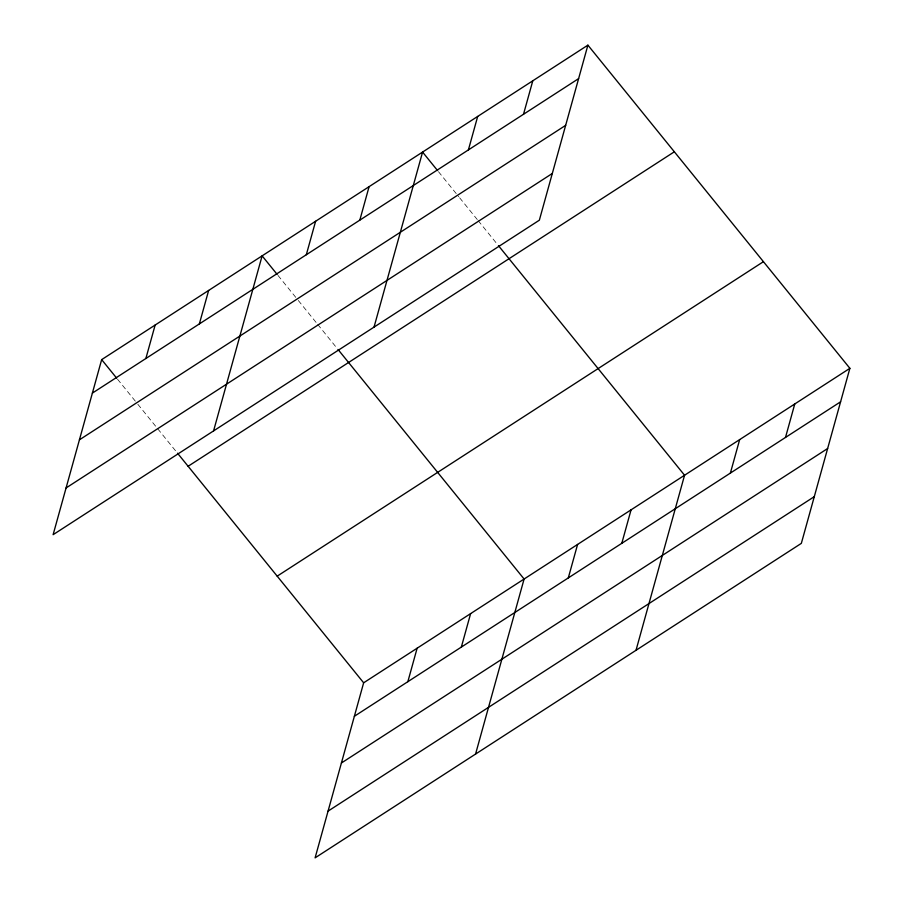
<?xml version="1.0" encoding="UTF-8"?>
<svg xmlns="http://www.w3.org/2000/svg" width="903" height="903" viewBox="0 0 903 903"><rect width="100%" height="100%" fill="white"/><g stroke="black" fill="none" stroke-linecap="round" stroke-linejoin="round"><path stroke-width="0.68" stroke-dasharray="4.51 3.39" d="M438.463 171.66L458.747 196.696M459.627 197.78L477.269 219.542M478.161 220.637L497.564 244.578M278 275.438L297.403 299.378M298.295 300.473L316.818 323.319M317.698 324.414L337.101 348.355M117.537 379.215L136.951 403.156M137.832 404.251L176.649 452.132"/><path stroke-width="1.35" d="M587.898 45.15L101.667 359.631L53.119 534.678L539.351 220.197L587.898 45.15L849.881 368.322L801.333 543.369L315.102 857.85L363.649 682.803L849.881 368.322M145.857 358.525L155.147 325.035M199.349 323.929L208.638 290.45M213.571 430.9L262.118 255.854L277.119 274.354M306.32 254.736L315.61 221.258M359.812 220.151L369.09 186.661M374.034 327.123L422.581 152.076L437.571 170.577M468.397 149.909L477.687 116.431M523.503 114.275L532.793 80.796M407.851 681.686L417.13 648.207M461.331 647.101L470.621 613.611M475.565 754.073L524.101 579.026L337.993 349.438M568.303 577.909L577.593 544.43M621.795 543.313L631.073 509.834M636.017 650.295L684.564 475.238L498.445 245.661M730.38 473.082L739.67 439.603M785.497 437.447L794.775 403.957M92.377 393.11L578.609 78.629M79.419 439.829L565.662 125.348M66.077 487.959L552.309 173.478M188.117 466.275L674.349 151.794M277.187 576.159L763.43 261.678M354.36 716.282L840.603 401.801M341.402 763.001L827.645 448.52M328.06 811.131L814.292 496.65M101.667 359.631L116.656 378.131M177.53 453.216L363.649 682.803"/></g></svg>
